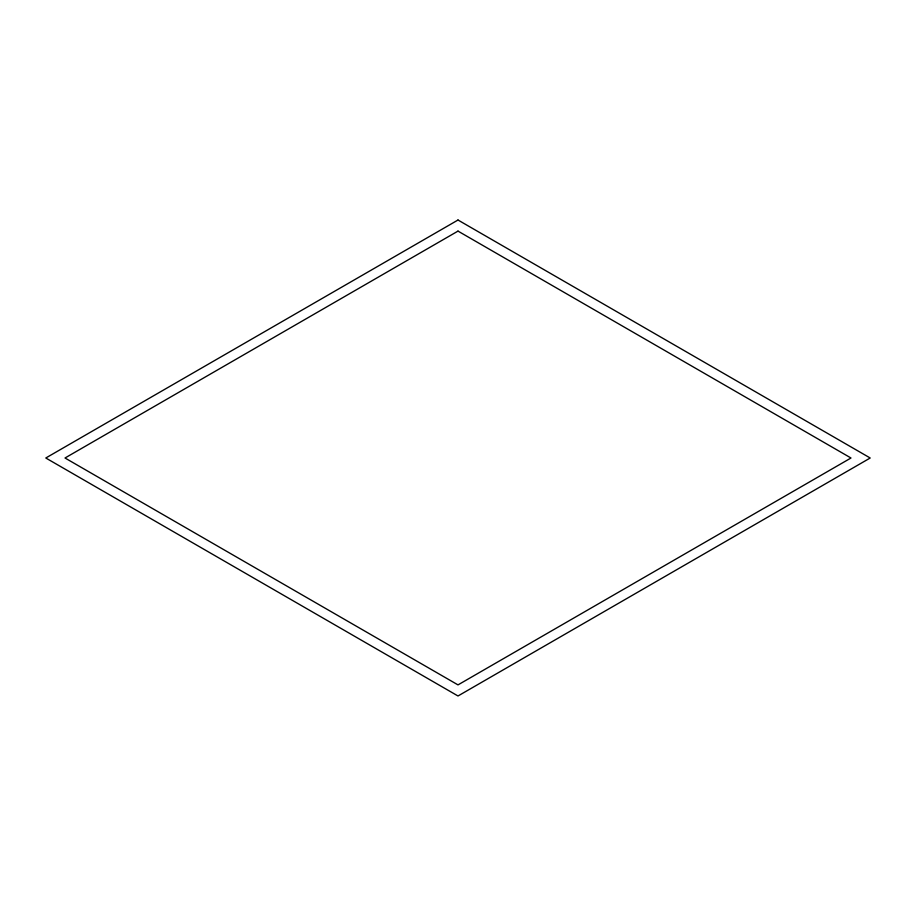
<?xml version="1.0" encoding="UTF-8"?>
<svg xmlns="http://www.w3.org/2000/svg" width="916" height="916" viewBox="0 0 916 916"><rect width="100%" height="100%" fill="white"/><g stroke="black" fill="none" stroke-linecap="round" stroke-linejoin="round"><path stroke-width="1.37" d="M458 220.023L45.8 458L458 695.977L870.2 458L458 220.023M458 231.107L65.013 458L458 684.893L850.987 458L458 231.107"/></g></svg>
